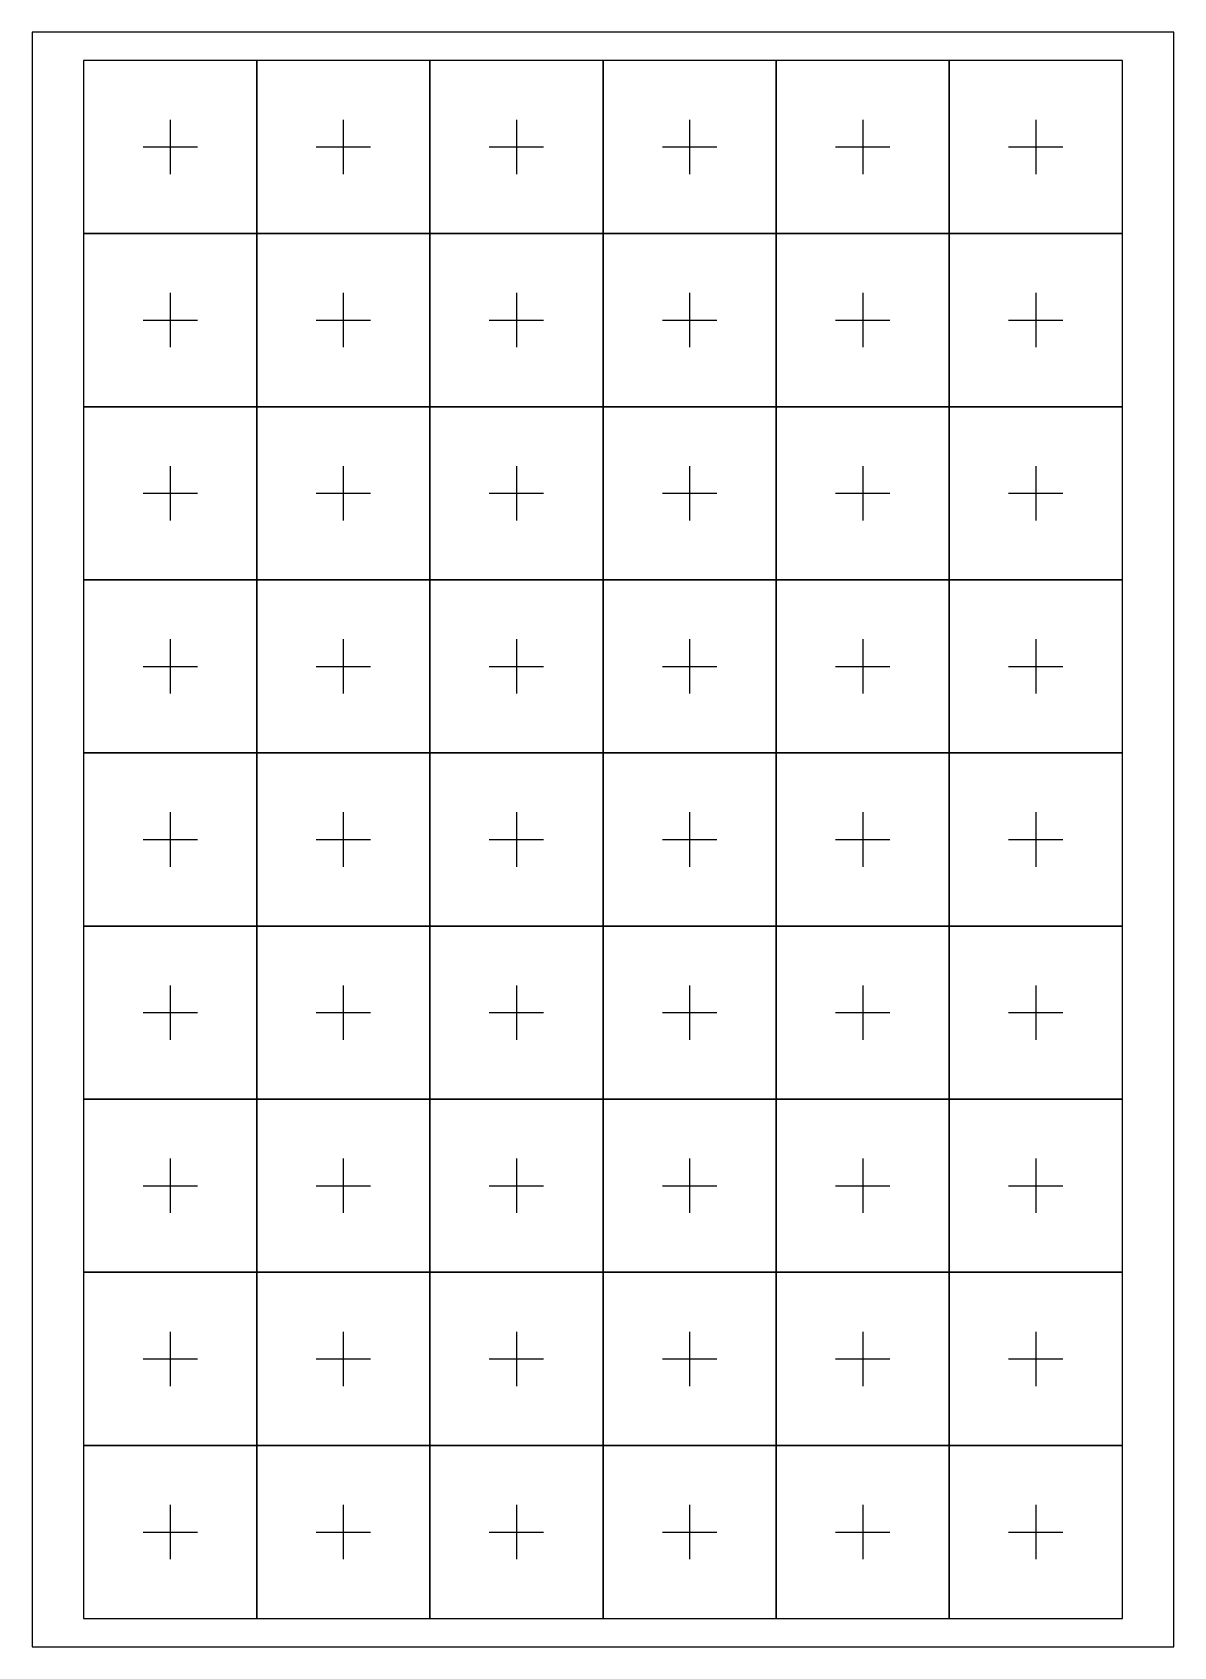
# Model space of a CAD drawing. Header units: millimetres. Extents: x 0 to 210, y 0 to 297.
import ezdxf

# ---------------------------------------------------------------- set-up
doc = ezdxf.new("R2010")
doc.units = ezdxf.units.MM

# ---------------------------------------------------------------- blocks, each defined once
blk = doc.blocks.new('field_rect_4x4')
blk.add_lwpolyline([(-15.925, -15.925), (15.925, -15.925), (15.925, 15.925), (-15.925, 15.925)], close=True)
for points in [[(0, 5), (0, -5)], [(-5, 0), (5, 0)]]:
    blk.add_lwpolyline(points)

msp = doc.modelspace()

# ---------------------------------------------------------------- linework, layer by layer
msp.add_lwpolyline([(0, 0), (210, 0), (210, 297), (0, 297)], close=True)

# ---------------------------------------------------------------- block references
for p in [(25.375, 275.9), (57.225, 275.9), (89.075, 275.9), (120.925, 275.9), (152.775, 275.9), (184.625, 275.9), (25.375, 244.05), (57.225, 244.05), (89.075, 244.05), (120.925, 244.05), (152.775, 244.05), (184.625, 244.05), (25.375, 212.2), (57.225, 212.2), (89.075, 212.2), (120.925, 212.2), (152.775, 212.2), (184.625, 212.2), (25.375, 180.35), (57.225, 180.35), (89.075, 180.35), (120.925, 180.35), (152.775, 180.35), (184.625, 180.35), (25.375, 148.5), (57.225, 148.5), (89.075, 148.5), (120.925, 148.5), (152.775, 148.5), (184.625, 148.5), (25.375, 116.65), (57.225, 116.65), (89.075, 116.65), (120.925, 116.65), (152.775, 116.65), (184.625, 116.65), (25.375, 84.8), (57.225, 84.8), (89.075, 84.8), (120.925, 84.8), (152.775, 84.8), (184.625, 84.8), (25.375, 52.95), (57.225, 52.95), (89.075, 52.95), (120.925, 52.95), (152.775, 52.95), (184.625, 52.95), (25.375, 21.1), (57.225, 21.1), (89.075, 21.1), (120.925, 21.1), (152.775, 21.1), (184.625, 21.1)]:
    msp.add_blockref('field_rect_4x4', p)

doc.saveas('drawing.dxf')
